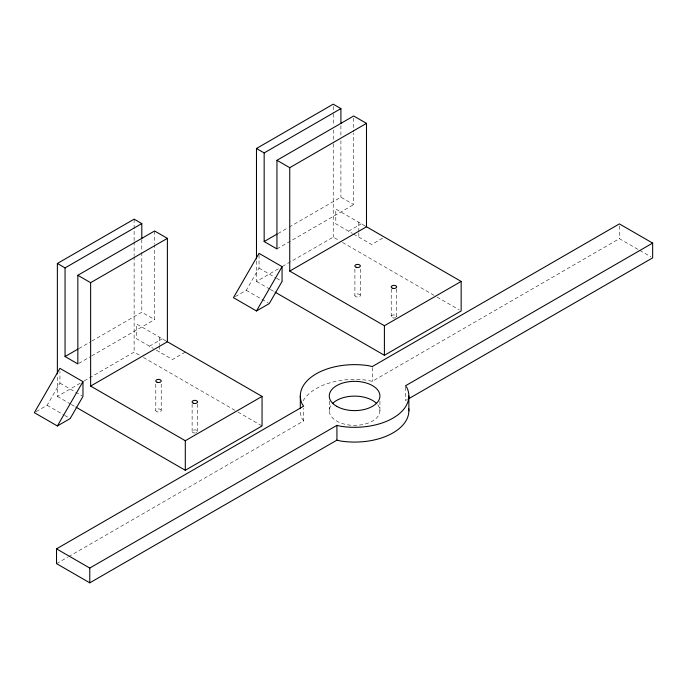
<?xml version="1.0" encoding="UTF-8"?>
<svg xmlns="http://www.w3.org/2000/svg" width="687" height="687" viewBox="0 0 687 687"><rect width="100%" height="100%" fill="white"/><g stroke="black" fill="none" stroke-linecap="round" stroke-linejoin="round"><path stroke-width="0.52" stroke-dasharray="3.44 2.58" d="M36.179 411.607L47.145 405.278L59.932 383.123L59.932 371.521M235.28 296.621L246.247 290.292L259.042 268.128L259.042 254.413M78.919 348.524L90.942 341.585M91.869 341.053L141.805 312.224L154.601 319.61L154.601 244.864M278.029 233.537L288.197 227.663M289.124 227.131L340.907 197.229L353.702 204.614L353.702 133.072M276.947 248.926L353.702 204.614M78.765 363.389L90.787 356.45M91.715 355.909L154.601 319.61M57.373 377.12L57.373 396.416L80.499 383.071M84.192 380.933L134.128 352.105L139.693 355.316M256.483 261.06L256.483 281.43L278.673 268.608M282.374 266.479L333.238 237.109L338.794 240.321M348.584 231.201L361.379 223.816M149.483 346.196L162.269 338.811M382.573 238.166L371.615 244.495L353.29 233.923M185.301 352.105L172.506 359.49L154.086 348.859M56.523 563.632L67.678 557.191M68.606 556.65L303.663 420.942L303.663 408.284M303.061 400.899A54.273 31.336 0 0 1 368.636 380.478L372.251 381.345L619.391 238.664L638.79 249.862M407.374 399.473L405.51 400.547L405.51 386.833M639.717 250.394L650.804 256.801M365.218 226.032L335.797 209.046L335.797 223.816L352.371 233.391M342.504 242.468L436.133 296.518M437.052 297.05L459.302 309.897M259.042 268.128L275.616 277.703M276.535 278.235L282.065 281.43M256.483 281.43L269.459 288.918M270.386 289.45L274.096 291.597M246.247 290.292L260.983 298.793M261.902 299.326L268.351 303.053M166.108 341.027L136.687 324.041L136.687 338.811L153.27 348.386M143.403 357.455L237.024 411.513M237.951 412.045L262.056 425.957M59.932 383.123L74.668 391.633M75.596 392.165L82.036 395.884M57.373 396.416L70.357 403.913M71.285 404.445L74.986 406.584M47.145 405.278L63.719 414.854M64.638 415.386L70.168 418.572M303.663 420.942L302.168 418.855A54.273 31.336 0 0 1 300.313 410.749M619.391 225.997L619.391 238.664M396.648 289.038L396.648 316.467M391.221 289.038L391.221 316.467M379.92 401.234L379.92 410.732M372.251 367.631L372.251 381.345M360.323 269.124L360.323 295.496A2.714 1.563 0 0 1 356.252 296.853A2.714 1.563 0 0 1 356.252 294.139A2.714 1.563 0 0 1 360.323 295.496M358.82 222.339L358.82 231.837M358.82 232.893L358.82 237.109M354.896 269.124L354.896 295.496M353.702 118.121L353.702 132.007M340.907 125.687L340.907 136.361M340.907 140.637L340.907 197.229M333.238 106.313L333.238 112.745M333.238 113.819L333.238 125.609M333.238 129.903L333.238 142.767M333.238 143.841L333.238 237.109M329.262 401.268L329.262 410.757M197.547 404.033L197.547 431.462M192.12 404.033L192.12 431.462M161.222 384.119L161.222 410.491A2.714 1.563 0 0 1 157.151 411.848A2.714 1.563 0 0 1 157.151 409.134A2.714 1.563 0 0 1 161.222 410.491M159.719 337.334L159.719 344.719M159.719 345.776L159.719 352.105M155.794 384.119L155.794 410.491M154.601 230.978L154.601 243.791M141.805 239.608L141.805 251.356M141.805 252.421L141.805 312.224M134.128 219.162L134.128 240.605M134.128 241.678L134.128 255.616M134.128 256.689L134.128 352.105M196.748 432.57A2.714 1.563 0 0 1 196.19 432.819M195.529 432.973A2.714 1.563 0 0 1 192.128 431.599A2.714 1.563 0 0 1 195.065 429.899A2.714 1.563 0 0 1 197.452 431.865M377.713 404.78A25.325 14.625 0 0 1 354.612 425.365A25.325 14.625 0 0 1 331.443 404.815M395.849 317.574A2.714 1.563 0 0 1 391.47 317.136A2.714 1.563 0 0 1 393.694 314.912A2.714 1.563 0 0 1 396.554 316.879"/><path stroke-width="1.03" d="M57.373 425.957L82.964 381.646L59.932 368.352L34.35 412.664L57.373 425.957L70.168 418.572L82.964 396.416L82.964 381.646M256.483 310.971L282.065 266.65L259.042 253.357L233.451 297.677L256.483 310.971L269.27 303.585L282.065 281.43L282.065 266.65M57.373 373.9L57.373 263.473L134.128 219.162L141.805 223.593L141.805 238.544M256.483 258.913L256.483 148.486L333.238 104.166L340.907 108.598L340.907 123.548M57.373 263.473L65.05 267.904L141.805 223.593M256.483 148.486L264.16 152.918L340.907 108.598M65.05 267.904L65.05 356.536L77.846 363.921L77.846 275.289L154.601 230.978L167.388 238.363L167.388 341.765L90.632 386.077L90.632 282.675L167.388 238.363M264.16 152.918L264.16 241.541L276.947 248.926L276.947 160.303L353.702 115.983L366.497 123.368L366.497 226.77L289.742 271.082L289.742 167.688L366.497 123.368M65.05 356.536L78 349.065M264.16 241.541L277.101 234.069M90.632 386.077L185.301 440.728L262.056 396.416L262.056 425.957L185.301 470.277L75.913 407.125M289.742 271.082L384.402 325.741L461.157 281.43L461.157 310.971L384.402 355.282L275.023 292.13M408.748 408.705A54.273 31.336 0 0 1 340.537 441.011L336.922 440.144L89.782 582.834L56.523 563.632L56.523 548.853L303.663 406.172L302.168 404.085A54.273 31.336 0 0 1 368.636 365.707L372.251 366.575L619.391 223.893L652.65 243.095L652.65 257.865L408.301 398.941M56.523 548.853L89.782 568.055L336.922 425.373L340.537 426.241A54.273 31.336 0 0 0 407.013 387.863L405.51 385.776L652.65 243.095M276.947 160.303L289.742 167.688M365.982 226.478L461.157 281.43M77.846 275.289L90.632 282.675M166.881 341.473L262.056 396.416M408.859 395.978L408.859 410.749M384.402 325.741L384.402 355.282M336.922 425.373L336.922 440.144M300.313 395.978L300.313 408.636M185.301 440.728L185.301 470.277M89.782 568.055L89.782 582.834M332.637 403.449A25.325 14.625 0 0 1 376.51 403.424M336.699 406.326A25.325 14.625 0 0 0 379.061 399.748A25.325 14.625 0 0 0 348.008 381.852A25.325 14.625 0 0 0 336.699 406.326M157.151 382.307A2.714 1.563 0 0 0 161.222 380.95A2.714 1.563 0 0 0 157.151 379.593A2.714 1.563 0 0 0 157.151 382.307M193.476 403.278A2.714 1.563 0 0 0 197.547 401.921A2.714 1.563 0 0 0 193.476 400.564A2.714 1.563 0 0 0 193.476 403.278M356.252 267.312A2.714 1.563 0 0 0 360.323 265.955A2.714 1.563 0 0 0 356.252 264.598A2.714 1.563 0 0 0 356.252 267.312M392.578 288.282A2.714 1.563 0 0 0 396.648 286.926A2.714 1.563 0 0 0 392.578 285.569A2.714 1.563 0 0 0 392.578 288.282"/></g></svg>
